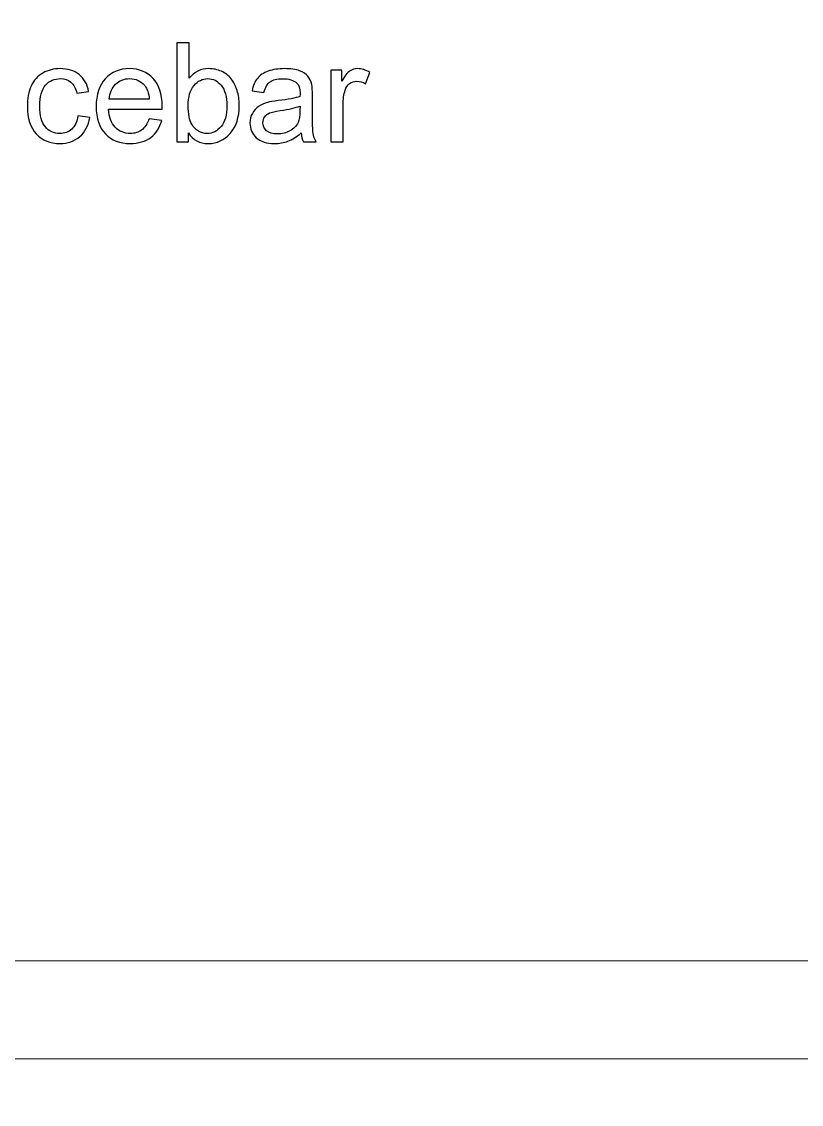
# Model space of a CAD drawing. Header units: centimetres. Extents: x -35.9 to 8.1, y -18.2 to 39.6.
# Drawn here: x -8.27 to -3.5, y 26.8 to 33.42 of the extents above; entities that cross this region are included whole.
import ezdxf

# ---------------------------------------------------------------- set-up
doc = ezdxf.new("R2010")
doc.units = ezdxf.units.CM
doc.header["$MEASUREMENT"] = 0
doc.layers.add('Layer 1', color=7, linetype='Continuous')

msp = doc.modelspace()

# ---------------------------------------------------------------- linework, layer by layer
at = {"layer": 'Layer 1', "lineweight": 20}
for points, knots in [([(-29.20633, 26.44271), (-29.20633, 26.44271), (-26.80636, 26.4427), (-26.80636, 26.4427), (-26.80636, 26.4427), (-26.80636, 26.4427), (-26.30636, 27.07869), (-26.30636, 27.07869), (-26.30636, 27.07869), (-26.30636, 27.07869), (-23.20633, 27.07869), (-23.20633, 27.07869), (-23.20633, 27.07869), (-23.20633, 27.07869), (-23.20633, 27.37117), (-23.20633, 27.37117), (-23.20633, 27.37117), (-23.20633, 27.37117), (-20.20633, 27.37117), (-20.20633, 27.37117), (-20.20633, 27.37117), (-20.20633, 27.37117), (-20.20633, 27.07869), (-20.20633, 27.07869), (-20.20633, 27.07869), (-20.20633, 27.07869), (-13.20632, 27.07869), (-13.20632, 27.07869), (-13.20632, 27.07869), (-13.20632, 27.07869), (-13.20633, 27.37117), (-13.20633, 27.37117), (-13.20633, 27.37117), (-13.20633, 27.37117), (-10.20633, 27.37117), (-10.20633, 27.37117), (-10.20633, 27.37117), (-10.20633, 27.37117), (-10.20632, 27.07869), (-10.20632, 27.07869), (-10.20632, 27.07869), (-10.20632, 27.07869), (-3.20633, 27.07869), (-3.20633, 27.07869), (-3.20633, 27.07869), (-3.20633, 27.07869), (-3.20633, 27.37117), (-3.20633, 27.37117), (-3.20633, 27.37117), (-3.20633, 27.37117), (-0.20633, 27.37117), (-0.20633, 27.37117), (-0.20633, 27.37117), (-0.20633, 27.37117), (-0.20633, 27.07869), (-0.20633, 27.07869), (-0.20633, 27.07869), (-0.20633, 27.07869), (3.54367, 27.07869), (3.54367, 27.07869), (3.54367, 27.07869), (3.54367, 27.07869), (4.04367, 26.44271), (4.04367, 26.44271), (4.04367, 26.44271), (4.04367, 26.44271), (5.79367, 26.44271), (5.79367, 26.44271), (5.79367, 26.44271), (5.79367, 27.85806), (5.79367, 29.27341), (5.79367, 30.68876), (5.79367, 30.68876), (5.79367, 30.68876), (6.09367, 30.68876), (6.09367, 30.68876), (6.09367, 30.68876), (6.09367, 30.68876), (6.09367, 34.68876), (6.09367, 34.68876), (6.09367, 34.68876), (6.09367, 34.68876), (5.79367, 34.68876), (5.79367, 34.68876), (5.79367, 34.68876), (5.79367, 34.68876), (5.79367, 38.38879), (5.79367, 38.38879), (5.79367, 38.38879), (5.79367, 38.38879), (0.79367, 38.38879), (0.79367, 38.38879), (0.79367, 38.38879), (0.79367, 38.38879), (0.79367, 38.68876), (0.79367, 38.68876), (0.79367, 38.68876), (0.79367, 38.68876), (-4.20633, 38.68876), (-4.20633, 38.68876), (-4.20633, 38.68876), (-4.20633, 38.68876), (-4.20633, 38.38879), (-4.20633, 38.38879), (-4.20633, 38.38879), (-4.20633, 38.38879), (-9.20634, 38.38879), (-9.20634, 38.38879), (-9.20634, 38.38879), (-9.20634, 38.38879), (-9.20634, 38.68876), (-9.20634, 38.68876), (-9.20634, 38.68876), (-9.20634, 38.68876), (-14.20633, 38.68876), (-14.20633, 38.68876), (-14.20633, 38.68876), (-14.20633, 38.68876), (-14.20633, 38.38879), (-14.20633, 38.38879), (-14.20633, 38.38879), (-14.20633, 38.38879), (-19.20633, 38.38879), (-19.20633, 38.38879), (-19.20633, 38.38879), (-19.20633, 38.38879), (-19.20633, 38.68876), (-19.20633, 38.68876), (-19.20633, 38.68876), (-19.20633, 38.68876), (-24.20633, 38.68876), (-24.20633, 38.68876), (-24.20633, 38.68876), (-24.20633, 38.68876), (-24.20633, 38.38879), (-24.20633, 38.38879), (-24.20633, 38.38879), (-24.20633, 38.38879), (-29.20633, 38.38879), (-29.20633, 38.38879), (-29.20633, 38.38879), (-29.20633, 38.38879), (-29.20633, 34.68876), (-29.20633, 34.68876), (-29.20633, 34.68876), (-29.20633, 34.68876), (-29.50633, 34.68876), (-29.50633, 34.68876), (-29.50633, 34.68876), (-29.50633, 34.68876), (-29.50633, 30.68876), (-29.50633, 30.68876), (-29.50633, 30.68876), (-29.50633, 30.68876), (-29.20633, 30.68876), (-29.20633, 30.68876), (-29.20633, 30.68876), (-29.20633, 29.27341), (-29.20633, 27.85806), (-29.20633, 26.44271)], [0, 0, 0, 0, 0.0243902, 0.0243902, 0.0243902, 0.0243902, 0.0487805, 0.0487805, 0.0487805, 0.0487805, 0.0731707, 0.0731707, 0.0731707, 0.0731707, 0.097561, 0.097561, 0.097561, 0.097561, 0.1219512, 0.1219512, 0.1219512, 0.1219512, 0.1463415, 0.1463415, 0.1463415, 0.1463415, 0.1707317, 0.1707317, 0.1707317, 0.1707317, 0.195122, 0.195122, 0.195122, 0.195122, 0.2195122, 0.2195122, 0.2195122, 0.2195122, 0.2439024, 0.2439024, 0.2439024, 0.2439024, 0.2682927, 0.2682927, 0.2682927, 0.2682927, 0.2926829, 0.2926829, 0.2926829, 0.2926829, 0.3170732, 0.3170732, 0.3170732, 0.3170732, 0.3414634, 0.3414634, 0.3414634, 0.3414634, 0.3658537, 0.3658537, 0.3658537, 0.3658537, 0.3902439, 0.3902439, 0.3902439, 0.3902439, 0.4146341, 0.4146341, 0.4146341, 0.4146341, 0.4390244, 0.4390244, 0.4390244, 0.4390244, 0.4634146, 0.4634146, 0.4634146, 0.4634146, 0.4878049, 0.4878049, 0.4878049, 0.4878049, 0.5121951, 0.5121951, 0.5121951, 0.5121951, 0.5365854, 0.5365854, 0.5365854, 0.5365854, 0.5609756, 0.5609756, 0.5609756, 0.5609756, 0.5853659, 0.5853659, 0.5853659, 0.5853659, 0.6097561, 0.6097561, 0.6097561, 0.6097561, 0.6341463, 0.6341463, 0.6341463, 0.6341463, 0.6585366, 0.6585366, 0.6585366, 0.6585366, 0.6829268, 0.6829268, 0.6829268, 0.6829268, 0.7073171, 0.7073171, 0.7073171, 0.7073171, 0.7317073, 0.7317073, 0.7317073, 0.7317073, 0.7560976, 0.7560976, 0.7560976, 0.7560976, 0.7804878, 0.7804878, 0.7804878, 0.7804878, 0.804878, 0.804878, 0.804878, 0.804878, 0.8292683, 0.8292683, 0.8292683, 0.8292683, 0.8536585, 0.8536585, 0.8536585, 0.8536585, 0.8780488, 0.8780488, 0.8780488, 0.8780488, 0.902439, 0.902439, 0.902439, 0.902439, 0.9268293, 0.9268293, 0.9268293, 0.9268293, 0.9512195, 0.9512195, 0.9512195, 0.9512195, 1, 1, 1, 1]), ([(3.54367, 27.67874), (3.54367, 27.67874), (3.54367, 29.77876), (3.54367, 29.77876), (3.54367, 29.77876), (3.54367, 29.77876), (2.59367, 29.77876), (2.59367, 29.77876), (2.59367, 29.77876), (2.59367, 29.77876), (2.59367, 31.57875), (2.59367, 31.57875), (2.59367, 31.57875), (2.59367, 31.57875), (3.54367, 31.57875), (3.54367, 31.57875), (3.54367, 31.57875), (3.54367, 31.57875), (3.54367, 33.57875), (3.54367, 33.57875), (3.54367, 33.57875), (3.54367, 33.57875), (1.59367, 33.57875), (1.59367, 33.57875), (1.59367, 33.57875), (1.59367, 33.57875), (1.59367, 35.47875), (1.59367, 35.47875), (1.59367, 35.47875), (1.59367, 35.47875), (3.54367, 35.47875), (3.54367, 35.47875), (3.54367, 35.47875), (3.54367, 35.47875), (3.54367, 37.47874), (3.54367, 37.47874), (3.54367, 37.47874), (3.54367, 37.47874), (-0.45633, 37.47874), (-0.45633, 37.47874), (-0.45633, 37.47874), (-0.45633, 37.47874), (-0.45633, 35.47875), (-0.45633, 35.47875), (-0.45633, 35.47875), (-0.45633, 35.47875), (-5.60633, 35.47875), (-5.60633, 35.47875), (-5.60633, 35.47875), (-5.60633, 35.47875), (-5.60633, 37.47874), (-5.60633, 37.47874), (-5.60633, 37.47874), (-5.60633, 37.47874), (-17.80633, 37.47874), (-17.80633, 37.47874), (-17.80633, 37.47874), (-17.80633, 37.47874), (-17.80633, 35.47875), (-17.80633, 35.47875), (-17.80633, 35.47875), (-17.80633, 35.47875), (-22.95633, 35.47875), (-22.95633, 35.47875), (-22.95633, 35.47875), (-22.95633, 35.47875), (-22.95633, 37.47874), (-22.95633, 37.47874), (-22.95633, 37.47874), (-22.95633, 37.47874), (-26.95633, 37.47874), (-26.95633, 37.47874), (-26.95633, 37.47874), (-26.95633, 37.47874), (-26.95633, 35.47875), (-26.95633, 35.47875), (-26.95633, 35.47875), (-26.95633, 35.47875), (-26.00633, 35.47875), (-26.00633, 35.47875), (-26.00633, 35.47875), (-26.00633, 35.47875), (-26.00633, 33.57875), (-26.00633, 33.57875), (-26.00633, 33.57875), (-26.00633, 33.57875), (-26.95633, 33.57875), (-26.95633, 33.57875), (-26.95633, 33.57875), (-26.95633, 33.57875), (-26.95633, 29.67875), (-26.95633, 29.67875), (-26.95633, 29.67875), (-26.95633, 29.67875), (-26.00633, 29.67875), (-26.00633, 29.67875), (-26.00633, 29.67875), (-26.00633, 29.67875), (-26.00633, 27.67874), (-26.00633, 27.67874), (-26.00633, 27.67874), (-26.00633, 27.67874), (3.54367, 27.67874), (3.54367, 27.67874)], [0, 0, 0, 0, 0.037037, 0.037037, 0.037037, 0.037037, 0.0740741, 0.0740741, 0.0740741, 0.0740741, 0.1111111, 0.1111111, 0.1111111, 0.1111111, 0.1481481, 0.1481481, 0.1481481, 0.1481481, 0.1851852, 0.1851852, 0.1851852, 0.1851852, 0.2222222, 0.2222222, 0.2222222, 0.2222222, 0.2592593, 0.2592593, 0.2592593, 0.2592593, 0.2962963, 0.2962963, 0.2962963, 0.2962963, 0.3333333, 0.3333333, 0.3333333, 0.3333333, 0.3703704, 0.3703704, 0.3703704, 0.3703704, 0.4074074, 0.4074074, 0.4074074, 0.4074074, 0.4444444, 0.4444444, 0.4444444, 0.4444444, 0.4814815, 0.4814815, 0.4814815, 0.4814815, 0.5185185, 0.5185185, 0.5185185, 0.5185185, 0.5555556, 0.5555556, 0.5555556, 0.5555556, 0.5925926, 0.5925926, 0.5925926, 0.5925926, 0.6296296, 0.6296296, 0.6296296, 0.6296296, 0.6666667, 0.6666667, 0.6666667, 0.6666667, 0.7037037, 0.7037037, 0.7037037, 0.7037037, 0.7407407, 0.7407407, 0.7407407, 0.7407407, 0.7777778, 0.7777778, 0.7777778, 0.7777778, 0.8148148, 0.8148148, 0.8148148, 0.8148148, 0.8518519, 0.8518519, 0.8518519, 0.8518519, 0.8888889, 0.8888889, 0.8888889, 0.8888889, 0.9259259, 0.9259259, 0.9259259, 0.9259259, 1, 1, 1, 1])]:
    msp.add_open_spline(points, degree=3, knots=knots, dxfattribs=at)
at = {"layer": 'Layer 1', "color": 105}
for points, knots in [([(-7.24565, 32.68835), (-7.24565, 32.68835), (-7.31508, 32.68835), (-7.31508, 32.68835), (-7.31508, 32.68835), (-7.31508, 32.68835), (-7.31508, 33.29457), (-7.31508, 33.29457), (-7.31508, 33.29457), (-7.31508, 33.29457), (-7.24057, 33.29457), (-7.24057, 33.29457), (-7.24057, 33.29457), (-7.24057, 33.29457), (-7.24057, 33.07824), (-7.24057, 33.07824), (-7.24057, 33.07824), (-7.2091, 33.11747), (-7.16903, 33.13709), (-7.1202, 33.13709), (-7.1202, 33.13709), (-7.09325, 33.13709), (-7.06757, 33.13172), (-7.04344, 33.12086), (-7.04344, 33.12086), (-7.01931, 33.10999), (-6.99955, 33.09461), (-6.98389, 33.075), (-6.98389, 33.075), (-6.96837, 33.05524), (-6.95609, 33.03153), (-6.94734, 33.00373), (-6.94734, 33.00373), (-6.93845, 32.97608), (-6.93407, 32.9463), (-6.93407, 32.91469), (-6.93407, 32.91469), (-6.93407, 32.83962), (-6.9527, 32.78148), (-6.98981, 32.74056), (-6.98981, 32.74056), (-7.02707, 32.6995), (-7.07166, 32.67904), (-7.12373, 32.67904), (-7.12373, 32.67904), (-7.17552, 32.67904), (-7.21616, 32.70063), (-7.24565, 32.74367), (-7.24565, 32.74367), (-7.24565, 32.74367), (-7.24565, 32.68835), (-7.24565, 32.68835)], [0, 0, 0, 0, 0.0714286, 0.0714286, 0.0714286, 0.0714286, 0.1428571, 0.1428571, 0.1428571, 0.1428571, 0.2142857, 0.2142857, 0.2142857, 0.2142857, 0.2857143, 0.2857143, 0.2857143, 0.2857143, 0.3571429, 0.3571429, 0.3571429, 0.3571429, 0.4285714, 0.4285714, 0.4285714, 0.4285714, 0.5, 0.5, 0.5, 0.5, 0.5714286, 0.5714286, 0.5714286, 0.5714286, 0.6428571, 0.6428571, 0.6428571, 0.6428571, 0.7142857, 0.7142857, 0.7142857, 0.7142857, 0.7857143, 0.7857143, 0.7857143, 0.7857143, 0.8571429, 0.8571429, 0.8571429, 0.8571429, 1, 1, 1, 1]), ([(-7.92144, 32.84922), (-7.92144, 32.84922), (-7.84863, 32.83906), (-7.84863, 32.83906), (-7.84863, 32.83906), (-7.85667, 32.78896), (-7.87699, 32.74987), (-7.90987, 32.72151), (-7.90987, 32.72151), (-7.94275, 32.69315), (-7.98325, 32.67904), (-8.03108, 32.67904), (-8.03108, 32.67904), (-8.09105, 32.67904), (-8.13932, 32.69865), (-8.17572, 32.73788), (-8.17572, 32.73788), (-8.21227, 32.77711), (-8.23047, 32.83327), (-8.23047, 32.90637), (-8.23047, 32.90637), (-8.23047, 32.95378), (-8.22257, 32.99513), (-8.20691, 33.03069), (-8.20691, 33.03069), (-8.19124, 33.06611), (-8.1674, 33.09278), (-8.13522, 33.11041), (-8.13522, 33.11041), (-8.10319, 33.1282), (-8.06834, 33.13709), (-8.03052, 33.13709), (-8.03052, 33.13709), (-7.98296, 33.13709), (-7.94388, 33.12509), (-7.91368, 33.10096), (-7.91368, 33.10096), (-7.88334, 33.07683), (-7.86387, 33.04254), (-7.8554, 32.99823), (-7.8554, 32.99823), (-7.8554, 32.99823), (-7.92737, 32.98722), (-7.92737, 32.98722), (-7.92737, 32.98722), (-7.93428, 33.01672), (-7.94642, 33.03887), (-7.96405, 33.05383), (-7.96405, 33.05383), (-7.98155, 33.06865), (-8.00272, 33.07612), (-8.02755, 33.07612), (-8.02755, 33.07612), (-8.06509, 33.07612), (-8.09557, 33.06272), (-8.11914, 33.03591), (-8.11914, 33.03591), (-8.14256, 33.00896), (-8.15427, 32.96662), (-8.15427, 32.90848), (-8.15427, 32.90848), (-8.15427, 32.8495), (-8.14298, 32.80674), (-8.12041, 32.78007), (-8.12041, 32.78007), (-8.09769, 32.7534), (-8.06819, 32.74), (-8.03193, 32.74), (-8.03193, 32.74), (-8.00258, 32.74), (-7.97817, 32.74889), (-7.95869, 32.76681), (-7.95869, 32.76681), (-7.93908, 32.78459), (-7.92666, 32.8121), (-7.92144, 32.84922)], [0, 0, 0, 0, 0.05, 0.05, 0.05, 0.05, 0.1, 0.1, 0.1, 0.1, 0.15, 0.15, 0.15, 0.15, 0.2, 0.2, 0.2, 0.2, 0.25, 0.25, 0.25, 0.25, 0.3, 0.3, 0.3, 0.3, 0.35, 0.35, 0.35, 0.35, 0.4, 0.4, 0.4, 0.4, 0.45, 0.45, 0.45, 0.45, 0.5, 0.5, 0.5, 0.5, 0.55, 0.55, 0.55, 0.55, 0.6, 0.6, 0.6, 0.6, 0.65, 0.65, 0.65, 0.65, 0.7, 0.7, 0.7, 0.7, 0.75, 0.75, 0.75, 0.75, 0.8, 0.8, 0.8, 0.8, 0.85, 0.85, 0.85, 0.85, 0.9, 0.9, 0.9, 0.9, 1, 1, 1, 1]), ([(-7.4854, 32.83059), (-7.4854, 32.83059), (-7.40835, 32.82043), (-7.40835, 32.82043), (-7.40835, 32.82043), (-7.42035, 32.7757), (-7.44278, 32.74084), (-7.47552, 32.71615), (-7.47552, 32.71615), (-7.50826, 32.69145), (-7.55003, 32.67904), (-7.60097, 32.67904), (-7.60097, 32.67904), (-7.66503, 32.67904), (-7.71583, 32.69879), (-7.75337, 32.7383), (-7.75337, 32.7383), (-7.79091, 32.77767), (-7.80967, 32.83313), (-7.80967, 32.90439), (-7.80967, 32.90439), (-7.80967, 32.97805), (-7.79076, 33.03534), (-7.75281, 33.07598), (-7.75281, 33.07598), (-7.71485, 33.11677), (-7.6656, 33.13709), (-7.60506, 33.13709), (-7.60506, 33.13709), (-7.5465, 33.13709), (-7.49866, 33.11719), (-7.46155, 33.07725), (-7.46155, 33.07725), (-7.42444, 33.03732), (-7.40581, 32.98116), (-7.40581, 32.90877), (-7.40581, 32.90877), (-7.40581, 32.90439), (-7.40595, 32.89776), (-7.40623, 32.88901), (-7.40623, 32.88901), (-7.40623, 32.88901), (-7.73347, 32.88901), (-7.73347, 32.88901), (-7.73347, 32.88901), (-7.73065, 32.84089), (-7.7171, 32.80392), (-7.69255, 32.77838), (-7.69255, 32.77838), (-7.66814, 32.75284), (-7.63752, 32.74), (-7.60097, 32.74), (-7.60097, 32.74), (-7.57373, 32.74), (-7.55045, 32.74719), (-7.53126, 32.76159), (-7.53126, 32.76159), (-7.51193, 32.77598), (-7.49669, 32.79898), (-7.4854, 32.83059)], [0, 0, 0, 0, 0.0625, 0.0625, 0.0625, 0.0625, 0.125, 0.125, 0.125, 0.125, 0.1875, 0.1875, 0.1875, 0.1875, 0.25, 0.25, 0.25, 0.25, 0.3125, 0.3125, 0.3125, 0.3125, 0.375, 0.375, 0.375, 0.375, 0.4375, 0.4375, 0.4375, 0.4375, 0.5, 0.5, 0.5, 0.5, 0.5625, 0.5625, 0.5625, 0.5625, 0.625, 0.625, 0.625, 0.625, 0.6875, 0.6875, 0.6875, 0.6875, 0.75, 0.75, 0.75, 0.75, 0.8125, 0.8125, 0.8125, 0.8125, 0.875, 0.875, 0.875, 0.875, 1, 1, 1, 1]), ([(-6.55632, 32.74338), (-6.58398, 32.71982), (-6.61065, 32.70331), (-6.63619, 32.69357), (-6.63619, 32.69357), (-6.66173, 32.68383), (-6.6891, 32.67904), (-6.71846, 32.67904), (-6.71846, 32.67904), (-6.76672, 32.67904), (-6.80383, 32.69075), (-6.82979, 32.71431), (-6.82979, 32.71431), (-6.85576, 32.73774), (-6.86874, 32.7678), (-6.86874, 32.80434), (-6.86874, 32.80434), (-6.86874, 32.82579), (-6.8638, 32.84541), (-6.85406, 32.86319), (-6.85406, 32.86319), (-6.84419, 32.88097), (-6.83135, 32.89508), (-6.81554, 32.9058), (-6.81554, 32.9058), (-6.7996, 32.91653), (-6.78182, 32.92471), (-6.76192, 32.93022), (-6.76192, 32.93022), (-6.74724, 32.93403), (-6.72509, 32.93769), (-6.6956, 32.94136), (-6.6956, 32.94136), (-6.63548, 32.94842), (-6.59103, 32.95703), (-6.56267, 32.9669), (-6.56267, 32.9669), (-6.56239, 32.97706), (-6.56225, 32.98356), (-6.56225, 32.98624), (-6.56225, 32.98624), (-6.56225, 33.01643), (-6.5693, 33.03774), (-6.58341, 33.05016), (-6.58341, 33.05016), (-6.60246, 33.06695), (-6.63083, 33.07528), (-6.66836, 33.07528), (-6.66836, 33.07528), (-6.7035, 33.07528), (-6.72946, 33.06907), (-6.74611, 33.05679), (-6.74611, 33.05679), (-6.76291, 33.04452), (-6.77518, 33.02278), (-6.78323, 32.99146), (-6.78323, 32.99146), (-6.78323, 32.99146), (-6.85604, 33.00162), (-6.85604, 33.00162), (-6.85604, 33.00162), (-6.84941, 33.0328), (-6.83854, 33.05806), (-6.8233, 33.07725), (-6.8233, 33.07725), (-6.80806, 33.09644), (-6.78605, 33.11112), (-6.75726, 33.12156), (-6.75726, 33.12156), (-6.72862, 33.13186), (-6.69517, 33.13709), (-6.65735, 33.13709), (-6.65735, 33.13709), (-6.61982, 33.13709), (-6.5892, 33.13271), (-6.56563, 33.12382), (-6.56563, 33.12382), (-6.54221, 33.11493), (-6.52485, 33.10392), (-6.51384, 33.09052), (-6.51384, 33.09052), (-6.50284, 33.07711), (-6.49508, 33.06018), (-6.49056, 33.03972), (-6.49056, 33.03972), (-6.48816, 33.02702), (-6.48689, 33.00416), (-6.48689, 32.97128), (-6.48689, 32.97128), (-6.48689, 32.97128), (-6.48689, 32.8725), (-6.48689, 32.8725), (-6.48689, 32.8725), (-6.48689, 32.8035), (-6.48534, 32.75989), (-6.48224, 32.74141), (-6.48224, 32.74141), (-6.47927, 32.72292), (-6.47306, 32.70528), (-6.46403, 32.68835), (-6.46403, 32.68835), (-6.46403, 32.68835), (-6.54193, 32.68835), (-6.54193, 32.68835), (-6.54193, 32.68835), (-6.5494, 32.70401), (-6.5542, 32.72236), (-6.55632, 32.74338)], [0, 0, 0, 0, 0.0357143, 0.0357143, 0.0357143, 0.0357143, 0.0714286, 0.0714286, 0.0714286, 0.0714286, 0.1071429, 0.1071429, 0.1071429, 0.1071429, 0.1428571, 0.1428571, 0.1428571, 0.1428571, 0.1785714, 0.1785714, 0.1785714, 0.1785714, 0.2142857, 0.2142857, 0.2142857, 0.2142857, 0.25, 0.25, 0.25, 0.25, 0.2857143, 0.2857143, 0.2857143, 0.2857143, 0.3214286, 0.3214286, 0.3214286, 0.3214286, 0.3571429, 0.3571429, 0.3571429, 0.3571429, 0.3928571, 0.3928571, 0.3928571, 0.3928571, 0.4285714, 0.4285714, 0.4285714, 0.4285714, 0.4642857, 0.4642857, 0.4642857, 0.4642857, 0.5, 0.5, 0.5, 0.5, 0.5357143, 0.5357143, 0.5357143, 0.5357143, 0.5714286, 0.5714286, 0.5714286, 0.5714286, 0.6071429, 0.6071429, 0.6071429, 0.6071429, 0.6428571, 0.6428571, 0.6428571, 0.6428571, 0.6785714, 0.6785714, 0.6785714, 0.6785714, 0.7142857, 0.7142857, 0.7142857, 0.7142857, 0.75, 0.75, 0.75, 0.75, 0.7857143, 0.7857143, 0.7857143, 0.7857143, 0.8214286, 0.8214286, 0.8214286, 0.8214286, 0.8571429, 0.8571429, 0.8571429, 0.8571429, 0.8928571, 0.8928571, 0.8928571, 0.8928571, 0.9285714, 0.9285714, 0.9285714, 0.9285714, 1, 1, 1, 1]), ([(-6.3733, 32.68835), (-6.3733, 32.68835), (-6.3733, 33.12777), (-6.3733, 33.12777), (-6.3733, 33.12777), (-6.3733, 33.12777), (-6.30641, 33.12777), (-6.30641, 33.12777), (-6.30641, 33.12777), (-6.30641, 33.12777), (-6.30641, 33.06046), (-6.30641, 33.06046), (-6.30641, 33.06046), (-6.28934, 33.09165), (-6.27353, 33.11225), (-6.259, 33.12213), (-6.259, 33.12213), (-6.24446, 33.13215), (-6.22852, 33.13709), (-6.21116, 33.13709), (-6.21116, 33.13709), (-6.18604, 33.13709), (-6.1605, 33.12918), (-6.13454, 33.11352), (-6.13454, 33.11352), (-6.13454, 33.11352), (-6.16106, 33.0448), (-6.16106, 33.0448), (-6.16106, 33.0448), (-6.17913, 33.05496), (-6.19719, 33.06004), (-6.21525, 33.06004), (-6.21525, 33.06004), (-6.23148, 33.06004), (-6.24601, 33.0551), (-6.25885, 33.04536), (-6.25885, 33.04536), (-6.2717, 33.03563), (-6.28087, 33.02208), (-6.28637, 33.00472), (-6.28637, 33.00472), (-6.2947, 32.97833), (-6.29879, 32.94941), (-6.29879, 32.91794), (-6.29879, 32.91794), (-6.29879, 32.91794), (-6.29879, 32.68835), (-6.29879, 32.68835), (-6.29879, 32.68835), (-6.29879, 32.68835), (-6.3733, 32.68835), (-6.3733, 32.68835)], [0, 0, 0, 0, 0.0714286, 0.0714286, 0.0714286, 0.0714286, 0.1428571, 0.1428571, 0.1428571, 0.1428571, 0.2142857, 0.2142857, 0.2142857, 0.2142857, 0.2857143, 0.2857143, 0.2857143, 0.2857143, 0.3571429, 0.3571429, 0.3571429, 0.3571429, 0.4285714, 0.4285714, 0.4285714, 0.4285714, 0.5, 0.5, 0.5, 0.5, 0.5714286, 0.5714286, 0.5714286, 0.5714286, 0.6428571, 0.6428571, 0.6428571, 0.6428571, 0.7142857, 0.7142857, 0.7142857, 0.7142857, 0.7857143, 0.7857143, 0.7857143, 0.7857143, 0.8571429, 0.8571429, 0.8571429, 0.8571429, 1, 1, 1, 1]), ([(-7.72924, 32.94997), (-7.72924, 32.94997), (-7.48455, 32.94997), (-7.48455, 32.94997), (-7.48455, 32.94997), (-7.4878, 32.98694), (-7.49725, 33.0146), (-7.51263, 33.03309), (-7.51263, 33.03309), (-7.5362, 33.06173), (-7.56696, 33.07612), (-7.60464, 33.07612), (-7.60464, 33.07612), (-7.63879, 33.07612), (-7.66743, 33.06469), (-7.69072, 33.04183), (-7.69072, 33.04183), (-7.71386, 33.01897), (-7.7267, 32.98835), (-7.72924, 32.94997)], [0, 0, 0, 0, 0.1666667, 0.1666667, 0.1666667, 0.1666667, 0.3333333, 0.3333333, 0.3333333, 0.3333333, 0.5, 0.5, 0.5, 0.5, 0.6666667, 0.6666667, 0.6666667, 0.6666667, 1, 1, 1, 1]), ([(-7.2465, 32.91131), (-7.2465, 32.85881), (-7.2393, 32.82085), (-7.22505, 32.79743), (-7.22505, 32.79743), (-7.20162, 32.75919), (-7.17001, 32.74), (-7.13008, 32.74), (-7.13008, 32.74), (-7.09748, 32.74), (-7.0694, 32.75411), (-7.04584, 32.78233), (-7.04584, 32.78233), (-7.02213, 32.81055), (-7.01028, 32.8526), (-7.01028, 32.90848), (-7.01028, 32.90848), (-7.01028, 32.96578), (-7.02156, 33.00797), (-7.04428, 33.0352), (-7.04428, 33.0352), (-7.067, 33.06244), (-7.09452, 33.07612), (-7.12669, 33.07612), (-7.12669, 33.07612), (-7.15929, 33.07612), (-7.18737, 33.06201), (-7.21094, 33.03379), (-7.21094, 33.03379), (-7.23464, 33.00557), (-7.2465, 32.96479), (-7.2465, 32.91131)], [0, 0, 0, 0, 0.1111111, 0.1111111, 0.1111111, 0.1111111, 0.2222222, 0.2222222, 0.2222222, 0.2222222, 0.3333333, 0.3333333, 0.3333333, 0.3333333, 0.4444444, 0.4444444, 0.4444444, 0.4444444, 0.5555556, 0.5555556, 0.5555556, 0.5555556, 0.6666667, 0.6666667, 0.6666667, 0.6666667, 0.7777778, 0.7777778, 0.7777778, 0.7777778, 1, 1, 1, 1]), ([(-6.56225, 32.90848), (-6.58934, 32.89748), (-6.62998, 32.88816), (-6.68417, 32.88054), (-6.68417, 32.88054), (-6.71493, 32.87617), (-6.73666, 32.87123), (-6.74936, 32.86573), (-6.74936, 32.86573), (-6.76206, 32.86022), (-6.7718, 32.85218), (-6.77871, 32.84174), (-6.77871, 32.84174), (-6.78563, 32.83116), (-6.78915, 32.81944), (-6.78915, 32.80646), (-6.78915, 32.80646), (-6.78915, 32.78685), (-6.78167, 32.77034), (-6.76658, 32.75721), (-6.76658, 32.75721), (-6.75148, 32.74409), (-6.72946, 32.73746), (-6.70053, 32.73746), (-6.70053, 32.73746), (-6.67189, 32.73746), (-6.64635, 32.74367), (-6.62391, 32.75622), (-6.62391, 32.75622), (-6.60162, 32.76864), (-6.58511, 32.78572), (-6.57466, 32.80731), (-6.57466, 32.80731), (-6.56662, 32.8241), (-6.56267, 32.84879), (-6.56267, 32.88139), (-6.56267, 32.88139), (-6.56267, 32.88139), (-6.56225, 32.90848), (-6.56225, 32.90848)], [0, 0, 0, 0, 0.0909091, 0.0909091, 0.0909091, 0.0909091, 0.1818182, 0.1818182, 0.1818182, 0.1818182, 0.2727273, 0.2727273, 0.2727273, 0.2727273, 0.3636364, 0.3636364, 0.3636364, 0.3636364, 0.4545455, 0.4545455, 0.4545455, 0.4545455, 0.5454545, 0.5454545, 0.5454545, 0.5454545, 0.6363636, 0.6363636, 0.6363636, 0.6363636, 0.7272727, 0.7272727, 0.7272727, 0.7272727, 0.8181818, 0.8181818, 0.8181818, 0.8181818, 1, 1, 1, 1])]:
    msp.add_open_spline(points, degree=3, knots=knots, dxfattribs=at)

doc.saveas('drawing.dxf')
